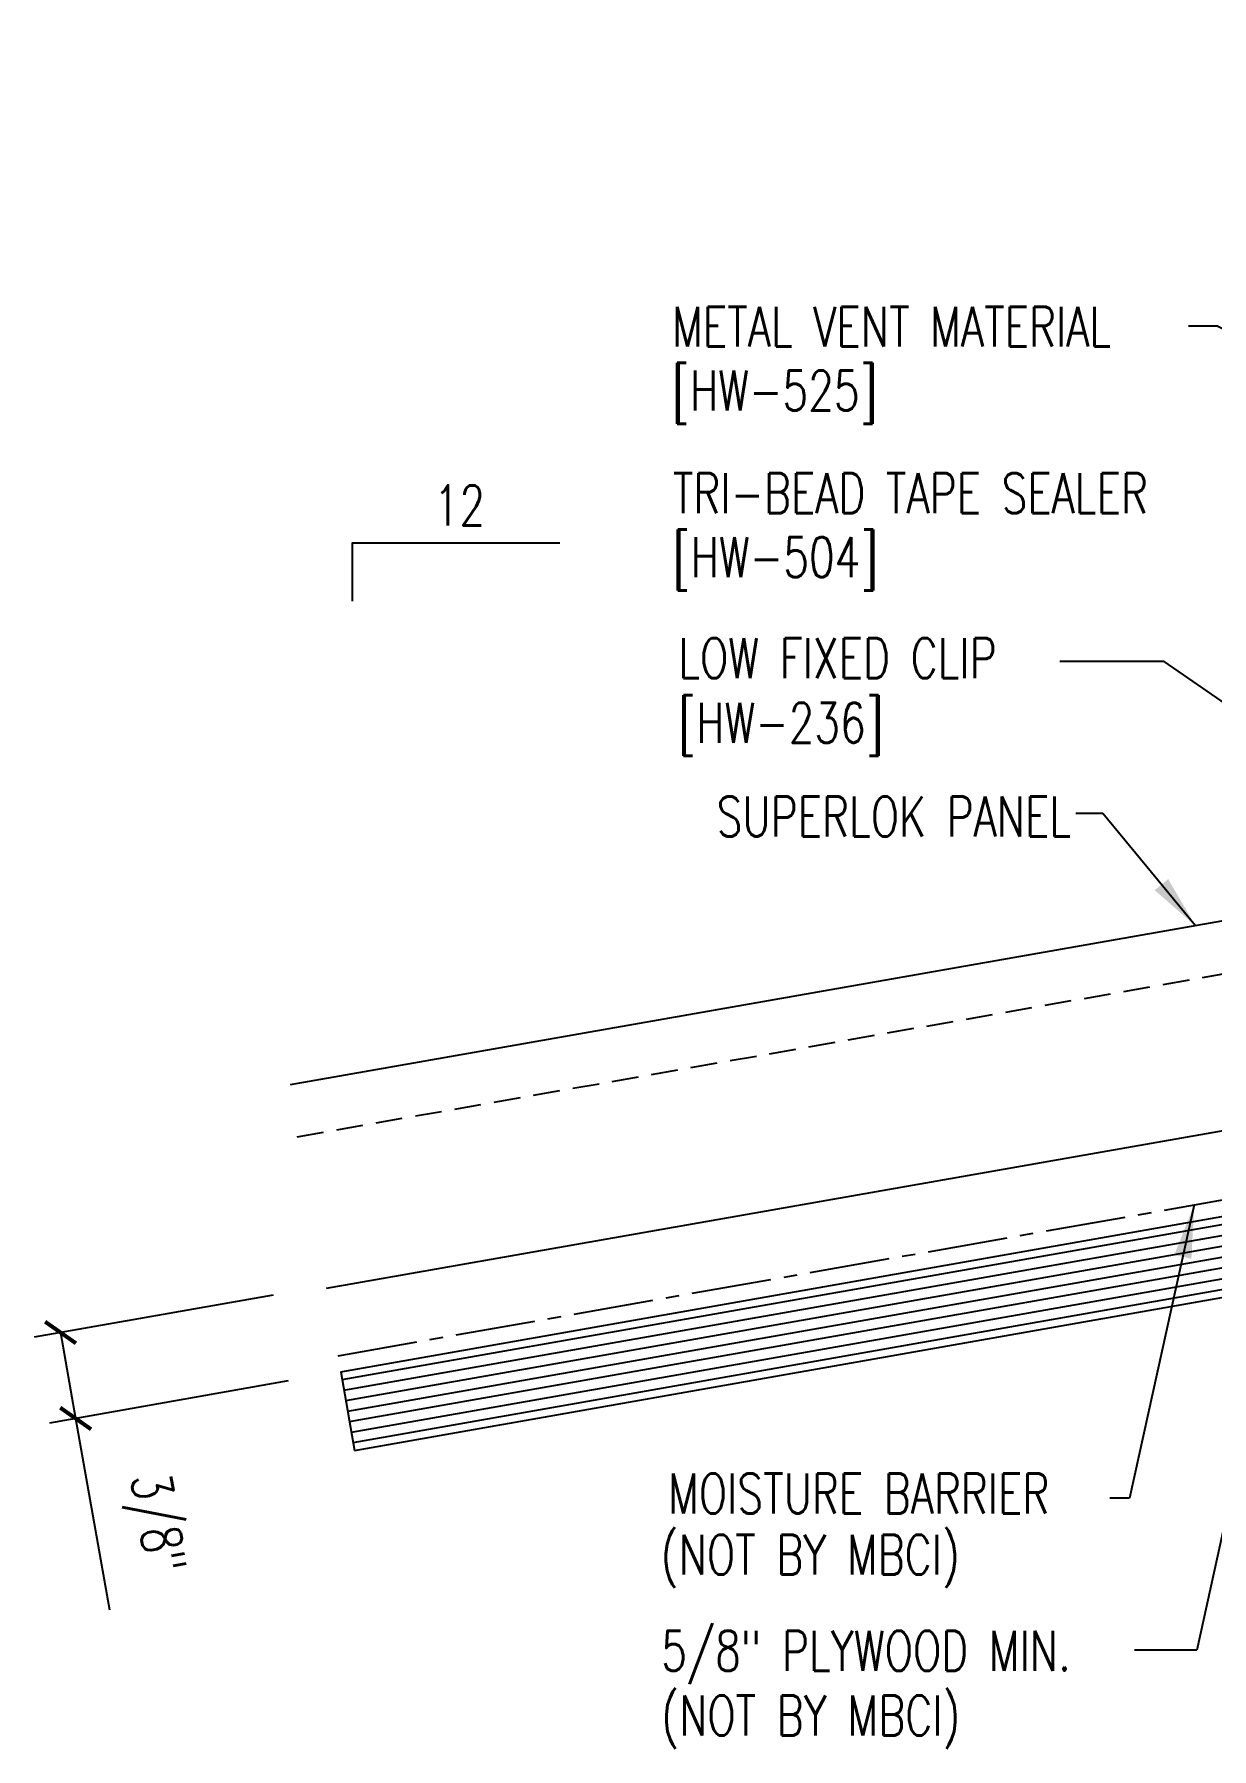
# Model space of a CAD drawing. Header units: inches. Extents: x -2 to 189, y 13 to 99.
# Drawn here: x -1.96 to 9.09, y 16.43 to 32.52 of the extents above; entities that cross this region are included whole.
import ezdxf
from ezdxf.enums import TextEntityAlignment as Align

# ---------------------------------------------------------------- set-up
doc = ezdxf.new("R2010")
doc.units = ezdxf.units.IN
doc.header["$MEASUREMENT"] = 0
doc.linetypes.add('CENTER2', pattern=[1.125, 0.75, -0.125, 0.125, -0.125])
doc.linetypes.add('DASH2', pattern=[0.1875, 0.125, -0.0625])
for name, color, linetype in [('BARRIER', 253, 'CENTER2'), ('DIM', 2, 'Continuous'), ('MARK', 1, 'Continuous'), ('PANEL', 11, 'Continuous'), ('TEXT', 2, 'Continuous'), ('wood', 3, 'Continuous')]:
    doc.layers.add(name, color=color, linetype=linetype)
doc.styles.add('ROMANS', font='ROMANS.SHX', dxfattribs={"width": 0.75, "height": 0.5})
doc.styles.add('TEXT', font='SIMPLEX', dxfattribs={"width": 0.75, "height": 6})
doc.styles.add('TEXT1', font='ROMANS.shx', dxfattribs={"width": 0.75, "height": 0.375})
doc.dimstyles.new('DETAIL', dxfattribs={"dimscale": 4, "dimtxt": 0.375, "dimasz": 0.0625, "dimexe": 0.0625, "dimexo": 0.125, "dimgap": 0.0625, "dimtad": 1, "dimdec": 4, "dimzin": 3, "dimdsep": 46, "dimlunit": 4, "dimtxsty": 'TEXT1', "dimblk": 'ARCHTICK', "dimcen": 0.0625, "dimclrd": 7, "dimclre": 7, "dimclrt": 2, "dimadec": 0, "dimazin": 0, "dimtfac": 0.59375, "dimtdec": 4, "dimtmove": 0, "dimatfit": 3, "dimfxl": 0, "dimfrac": 2, "dimtolj": 1, "dimtzin": 3, "dimarcsym": 0})
doc.dimstyles.new('DETAIL$7', dxfattribs={"dimscale": 4, "dimtxt": 6, "dimasz": 0.125, "dimexe": 0.0625, "dimexo": 0.125, "dimgap": 0.0625, "dimtad": 1, "dimdec": 5, "dimzin": 3, "dimdsep": 46, "dimlunit": 4, "dimtxsty": 'TEXT', "dimblk": 'ARCHTICK', "dimcen": 0.0625, "dimclrd": 7, "dimclre": 7, "dimclrt": 2, "dimadec": 0, "dimazin": 0, "dimtfac": 0.666667, "dimtdec": 5, "dimtmove": 0, "dimatfit": 3, "dimfxl": 0, "dimfrac": 2, "dimtolj": 1, "dimtzin": 3, "dimarcsym": 0})

# ---------------------------------------------------------------- blocks, each defined once
blk = doc.blocks.new('_ArchTick')
at = {"color": 0, "linetype": 'ByBlock', "const_width": 0.15}
blk.add_lwpolyline([(-0.5, -0.5), (0.5, 0.5)], dxfattribs=at)
blk = doc.blocks.new('*D16')
at = {"layer": 'DEFPOINTS', "color": 0}
for p in [(0.776, 20.776), (0.919, 19.968), (-1.569, 19.53)]:
    blk.add_point(p, dxfattribs=at)
at = {"layer": 'DIM', "color": 7, "lineweight": -2}
for p, q in [((0.284, 20.689), (-1.957, 20.294)), ((-1.711, 20.337), (-1.569, 19.53)), ((0.426, 19.882), (-1.815, 19.486)), ((-1.569, 19.53), (-1.251, 17.732))]:
    blk.add_line(p, q, dxfattribs=at)
at = {"layer": 'DIM', "color": 7, "lineweight": -2, "xscale": 0.25, "yscale": 0.25, "zscale": 0.25}
for p, rotation in [((-1.711, 20.337), 99.99999999999906), ((-1.569, 19.53), 279.9999999999991)]:
    blk.add_blockref('_ArchTick', p, dxfattribs=dict(at, rotation=rotation))
at = {"layer": 'DIM', "color": 2, "insert": (-0.85, 18.539), "char_height": 0.375, "attachment_point": 5, "rotation": 280, "style": 'TEXT1'}
blk.add_mtext('\\A1;3/8"', dxfattribs=at)
blk = doc.blocks.new('dsc-HW-504')
at = {"layer": 'TEXT', "style": 'TEXT1', "width": 0.75}
for s, p in [('TRI-BEAD TAPE SEALER', (0, 0)), ('[HW-504]', (0, -0.6))]:
    blk.add_text(s, height=0.375, dxfattribs=at).set_placement(p)
at = {"layer": 'TEXT', "style": 'TEXT1', "flags": 1}
for tag, p in [('COLOR', (0, -1.2)), ('CALC', (0, -1.2)), ('OPT1', (0, -1.2)), ('OPT2', (0, -1.2)), ('OPT3', (0, -1.2)), ('GAGE', (0, -1.2)), ('SHPLN', (0, -1.2)), ('PART', (0, -1.2)), ('DESCRIPTION', (0, -1.2)), ('MULTIPLE', (0, -1.2)), ('SPARE1', (0, -1.8)), ('SPARE2', (0, -1.8)), ('SPARE3', (0, -1.8)), ('SPARE4', (0, -1.8)), ('SPARE5', (0, -1.8)), ('SPARE6', (0, -1.8)), ('SPARE7', (0, -1.8)), ('SPARE8', (0, -1.8)), ('SPARE9', (0, -1.8)), ('SPARE10', (0, -1.8))]:
    blk.add_attdef(tag, p, '', height=0.375, dxfattribs=at)
blk = doc.blocks.new('slopl1')
at = {"layer": 'MARK', "color": 6}
blk.add_lwpolyline([(0, 0), (0, 0.1368), (0.4871, 0.1368)], dxfattribs=at)
at = {"layer": 'MARK', "color": 2, "style": 'TEXT1', "width": 0.75}
blk.add_text('12', height=0.09375, dxfattribs=at).set_placement((0.1909, 0.1779))
blk.add_attdef('SLOPL1', text='', height=0.0938, dxfattribs=at).set_placement((-0.0549, 0.0243), align=Align.RIGHT)
blk = doc.blocks.new('dsc-HW-525')
at = {"layer": 'TEXT', "style": 'TEXT1', "width": 0.75}
for s, p in [('METAL VENT MATERIAL', (0, 0)), ('[HW-525]', (0, -0.6))]:
    blk.add_text(s, height=0.375, dxfattribs=at).set_placement(p)
at = {"layer": 'TEXT', "style": 'TEXT1', "flags": 1}
for tag, p in [('COLOR', (0, -1.2)), ('CALC', (0, -1.2)), ('OPT1', (0, -1.2)), ('OPT2', (0, -1.2)), ('OPT3', (0, -1.2)), ('GAGE', (0, -1.2)), ('SHPLN', (0, -1.2)), ('PART', (0, -1.2)), ('DESCRIPTION', (0, -1.2)), ('MULTIPLE', (0, -1.2)), ('SPARE1', (0, -1.8)), ('SPARE2', (0, -1.8)), ('SPARE3', (0, -1.8)), ('SPARE4', (0, -1.8)), ('SPARE5', (0, -1.8)), ('SPARE6', (0, -1.8)), ('SPARE7', (0, -1.8)), ('SPARE8', (0, -1.8)), ('SPARE9', (0, -1.8)), ('SPARE10', (0, -1.8))]:
    blk.add_attdef(tag, p, '', height=0.375, dxfattribs=at)

msp = doc.modelspace()

# ---------------------------------------------------------------- linework, layer by layer
at = {"layer": 'BARRIER'}
msp.add_line((0.89432, 20.11883), (18.26664, 23.18207), dxfattribs=at)
at = {"layer": 'PANEL', "color": 8, "linetype": 'DASH2', "ltscale": 2}
msp.add_line((0.5115, 22.17506), (17.90481, 25.23342), dxfattribs=at)
at = {"layer": 'PANEL'}
msp.add_lwpolyline([(0.78546, 20.75259), (18.1565, 23.80675), (17.81962, 25.71728), (0.44384, 22.662)], dxfattribs=at)
at = {"layer": 'wood', "color": 3, "linetype": 'Continuous'}
for p, q in [((0.9188, 19.96839), (18.29312, 23.03195)), ((1.04904, 19.22978), (18.42335, 22.29334)), ((0.9188, 19.96839), (1.04904, 19.22978))]:
    msp.add_line(p, q, dxfattribs=at)
at = {"layer": 'wood', "color": 9, "linetype": 'Continuous'}
for p, q in [((0.93182, 19.89453), (18.30614, 22.95809)), ((0.94919, 19.79604), (18.3235, 22.85961)), ((0.96655, 19.69756), (18.34087, 22.76112)), ((0.98392, 19.59908), (18.35823, 22.66264)), ((1.00128, 19.5006), (18.3756, 22.56416)), ((1.01865, 19.40212), (18.39296, 22.46568)), ((1.03601, 19.30364), (18.41033, 22.3672))]:
    msp.add_line(p, q, dxfattribs=at)

# ---------------------------------------------------------------- block references
at = {"layer": 'MARK', "xscale": 4, "yscale": 4, "zscale": 4}
msp.add_blockref('slopl1', (1.02814, 27.20249), dxfattribs=at)
at = {"layer": 'TEXT'}
for name, p in [('dsc-HW-525', (4.02809, 29.59201)), ('dsc-HW-504', (4.03512, 28.02902))]:
    msp.add_blockref(name, p, dxfattribs=at)

# ---------------------------------------------------------------- texts
at = {"layer": 'TEXT', "style": 'ROMANS', "oblique": 330}
msp.add_text('METAL VENT MATERIAL', height=0.3449189, rotation=330, dxfattribs=at).set_placement((5.69595, 34.71397))
at = {"layer": 'TEXT', "style": 'TEXT1', "width": 0.75}
for s, p in [('LOW FIXED CLIP', (4.08613, 26.48118)), ('[HW-236]', (4.08613, 25.87404)), ('MOISTURE BARRIER', (3.9905, 18.63818)), ('(NOT BY MBCI)', (3.92147, 18.06397)), ('5/8" PLYWOOD MIN.', (3.92655, 17.16193)), ('(NOT BY MBCI)', (3.92655, 16.55479))]:
    msp.add_text(s, height=0.375, dxfattribs=at).set_placement(p)
msp.add_text('SUPERLOK PANEL', height=0.375, dxfattribs=at).set_placement((7.77436, 24.99381), align=Align.RIGHT)

# ---------------------------------------------------------------- dimensions: what is measured, and where the dimension line sits
at = {"layer": 'DIM'}
dim = msp.add_linear_dim(base=(-1.56851, 19.52981), p1=(0.77642, 20.77588), p2=(0.9188, 19.96839), angle=280, text='3/8"', dimstyle='DETAIL', dxfattribs=at)
dim.commit()
dim.dimension.update_dxf_attribs({"geometry": '*D16', "text_midpoint": (-1.37742, 18.44608), "dimtype": 160})

# ---------------------------------------------------------------- leaders
for points in [[(16.44571, 26.04682), (9.14356, 29.78296), (8.87534, 29.78296)], [(11.66814, 24.54296), (8.64789, 26.63766), (7.66735, 26.63766)], [(8.93949, 24.15584), (8.07166, 25.20903), (7.81679, 25.20903)], [(8.92942, 21.53565), (8.32292, 18.78094), (8.13686, 18.78094)], [(9.69846, 20.75491), (8.95249, 17.35564), (8.36773, 17.35564)]]:
    msp.add_leader(points, dimstyle='DETAIL$7')

doc.saveas('drawing.dxf')
